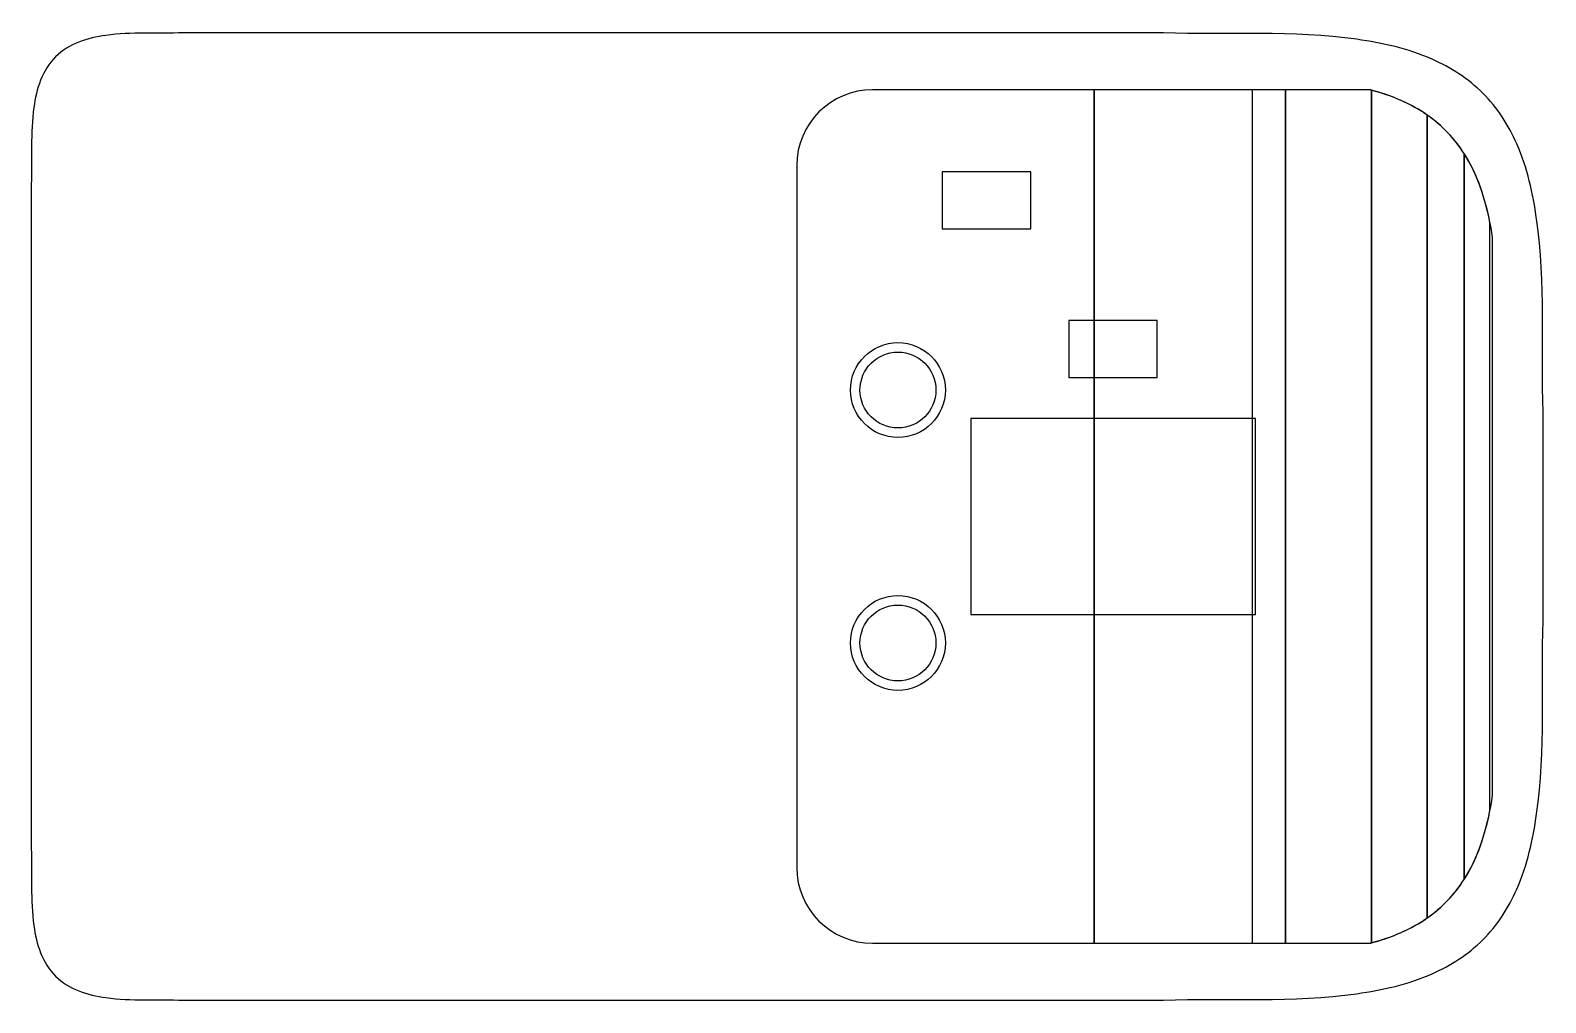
# Model space of a CAD drawing. Header units: millimetres. Extents: x -12.1 to 11.8, y -7.7 to 7.7.
import ezdxf

# ---------------------------------------------------------------- set-up
doc = ezdxf.new("R2010")
doc.units = ezdxf.units.MM
for name, color, linetype in [('BOARD_EDGE', 7, 'Continuous'), ('POD_OUTLINE', 7, 'Continuous'), ('SKIN_FIXED', 7, 'Continuous'), ('SKIN_NO_METAL', 7, 'Continuous'), ('TOP_FIXED', 7, 'Continuous'), ('TOP_HMAX_0p60', 7, 'Continuous'), ('TOP_HMAX_0p70', 7, 'Continuous'), ('TOP_HMAX_0p83', 7, 'Continuous'), ('TOP_HMAX_1p00', 7, 'Continuous'), ('TOP_HMAX_1p20', 7, 'Continuous'), ('TOP_HMAX_1p40', 7, 'Continuous')]:
    doc.layers.add(name, color=color, linetype=linetype)

msp = doc.modelspace()

# ---------------------------------------------------------------- linework, layer by layer
at = {"layer": 'BOARD_EDGE'}
for p, q in [((9.057, 6.75), (1.2, 6.75)), ((0, 5.55), (0, -5.55)), ((11, -4.408), (11, 4.408)), ((1.2, -6.75), (9.057, -6.75))]:
    msp.add_line(p, q, dxfattribs=at)
for centre, start, end in [((1.2, 5.55), 90, 180), ((1.2, -5.55), -180, -90)]:
    msp.add_arc(centre, 1.2, start, end, dxfattribs=at)
for points, knots in [([(11, 4.408), (10.928, 4.89), (10.796, 5.376), (10.521, 5.785), (10.366, 6.016), (10.166, 6.216), (9.935, 6.371), (9.669, 6.55), (9.367, 6.67), (9.057, 6.75)], [0, 0, 0, 0, 0.45045, 0.45045, 0.45045, 0.70558, 0.70558, 0.70558, 1, 1, 1, 1]), ([(9.057, -6.75), (9.367, -6.67), (9.669, -6.55), (9.935, -6.371), (10.166, -6.216), (10.366, -6.016), (10.521, -5.785), (10.796, -5.376), (10.928, -4.89), (11, -4.408)], [0, 0, 0, 0, 0.29442, 0.29442, 0.29442, 0.54955, 0.54955, 0.54955, 1, 1, 1, 1])]:
    msp.add_open_spline(points, degree=3, knots=knots, dxfattribs=at)
at = {"layer": 'POD_OUTLINE'}
for p, q in [((5.8, 7.65), (-9.7, 7.65)), ((-12.1, 5.25), (-12.1, -5.25)), ((11.8, -1.65), (11.8, 1.65)), ((-9.7, -7.65), (5.8, -7.65))]:
    msp.add_line(p, q, dxfattribs=at)
for points, knots in [([(-9.7, 7.65), (-10.103, 7.636), (-10.518, 7.666), (-10.921, 7.609), (-11.209, 7.57), (-11.508, 7.48), (-11.718, 7.268), (-11.93, 7.058), (-12.02, 6.759), (-12.059, 6.471), (-12.116, 6.068), (-12.086, 5.653), (-12.1, 5.25)], [0, 0, 0, 0, 1.222395, 1.222395, 1.222395, 2.104161, 2.104161, 2.104161, 2.985928, 2.985928, 2.985928, 4.208322, 4.208322, 4.208322, 4.208322]), ([(11.8, 1.65), (11.765, 2.657), (11.84, 3.695), (11.697, 4.702), (11.64, 5.109), (11.549, 5.515), (11.384, 5.893), (11.254, 6.189), (11.075, 6.466), (10.845, 6.695), (10.616, 6.925), (10.339, 7.104), (10.043, 7.234), (9.665, 7.399), (9.259, 7.49), (8.852, 7.547), (7.845, 7.69), (6.807, 7.615), (5.8, 7.65)], [0, 0, 0, 0, 3.055986, 3.055986, 3.055986, 4.289635, 4.289635, 4.289635, 5.260403, 5.260403, 5.260403, 6.231171, 6.231171, 6.231171, 7.464819, 7.464819, 7.464819, 10.520806, 10.520806, 10.520806, 10.520806]), ([(5.8, -7.65), (6.807, -7.615), (7.845, -7.69), (8.852, -7.547), (9.259, -7.49), (9.665, -7.399), (10.043, -7.234), (10.339, -7.104), (10.616, -6.925), (10.845, -6.695), (11.075, -6.466), (11.254, -6.189), (11.384, -5.893), (11.549, -5.515), (11.64, -5.109), (11.697, -4.702), (11.84, -3.695), (11.765, -2.657), (11.8, -1.65)], [0, 0, 0, 0, 3.055986, 3.055986, 3.055986, 4.289635, 4.289635, 4.289635, 5.260403, 5.260403, 5.260403, 6.231171, 6.231171, 6.231171, 7.464819, 7.464819, 7.464819, 10.520806, 10.520806, 10.520806, 10.520806]), ([(-12.1, -5.25), (-12.086, -5.653), (-12.116, -6.068), (-12.059, -6.471), (-12.02, -6.759), (-11.93, -7.058), (-11.718, -7.268), (-11.508, -7.48), (-11.209, -7.57), (-10.921, -7.609), (-10.518, -7.666), (-10.103, -7.636), (-9.7, -7.65)], [0, 0, 0, 0, 1.222395, 1.222395, 1.222395, 2.104161, 2.104161, 2.104161, 2.985928, 2.985928, 2.985928, 4.208322, 4.208322, 4.208322, 4.208322])]:
    msp.add_open_spline(points, degree=3, knots=knots, dxfattribs=at)
at = {"layer": 'SKIN_FIXED'}
for p, q in [((4.3, 3.1), (4.3, 2.2)), ((5.7, 3.1), (4.3, 3.1)), ((5.7, 2.2), (5.7, 3.1)), ((4.3, 2.2), (5.7, 2.2)), ((2.75, 1.55), (2.75, -1.55)), ((7.25, 1.55), (2.75, 1.55)), ((7.25, -1.55), (7.25, 1.55)), ((2.75, -1.55), (7.25, -1.55))]:
    msp.add_line(p, q, dxfattribs=at)
for centre, radius in [((1.6, 2), 0.75), ((1.6, 2), 0.6), ((1.6, -2), 0.75), ((1.6, -2), 0.6)]:
    msp.add_circle(centre, radius, dxfattribs=at)
at = {"layer": 'SKIN_NO_METAL'}
for p, q in [((7.2, 6.75), (7.2, -6.75)), ((9.057, 6.75), (7.2, 6.75)), ((11, -4.408), (11, 4.408)), ((7.2, -6.75), (9.057, -6.75))]:
    msp.add_line(p, q, dxfattribs=at)
for points, knots in [([(11, 4.408), (10.928, 4.89), (10.796, 5.376), (10.521, 5.785), (10.366, 6.016), (10.166, 6.216), (9.935, 6.371), (9.669, 6.55), (9.367, 6.67), (9.057, 6.75)], [0, 0, 0, 0, 0.45045, 0.45045, 0.45045, 0.70558, 0.70558, 0.70558, 1, 1, 1, 1]), ([(9.057, -6.75), (9.367, -6.67), (9.669, -6.55), (9.935, -6.371), (10.166, -6.216), (10.366, -6.016), (10.521, -5.785), (10.796, -5.376), (10.928, -4.89), (11, -4.408)], [0, 0, 0, 0, 0.29442, 0.29442, 0.29442, 0.54955, 0.54955, 0.54955, 1, 1, 1, 1])]:
    msp.add_open_spline(points, degree=3, knots=knots, dxfattribs=at)
at = {"layer": 'TOP_FIXED'}
for p, q in [((2.3, 5.45), (2.3, 4.55)), ((3.7, 5.45), (2.3, 5.45)), ((3.7, 4.55), (3.7, 5.45)), ((2.3, 4.55), (3.7, 4.55))]:
    msp.add_line(p, q, dxfattribs=at)
at = {"layer": 'TOP_HMAX_0p60'}
for p, q in [((10.55, 5.74), (10.55, -5.74)), ((10.959, -4.645), (10.959, 4.645))]:
    msp.add_line(p, q, dxfattribs=at)
for points in [[(10.959, 4.645), (10.884, 5.029), (10.762, 5.409), (10.55, 5.74)], [(10.55, -5.74), (10.762, -5.409), (10.884, -5.029), (10.959, -4.645)]]:
    msp.add_open_spline(points, degree=3, dxfattribs=at)
at = {"layer": 'TOP_HMAX_0p70'}
for p, q in [((9.968, 6.348), (9.968, -6.348)), ((10.55, -5.74), (10.55, 5.74))]:
    msp.add_line(p, q, dxfattribs=at)
for points in [[(10.55, 5.74), (10.399, 5.979), (10.2, 6.187), (9.968, 6.348)], [(9.968, -6.348), (10.2, -6.187), (10.399, -5.979), (10.55, -5.74)]]:
    msp.add_open_spline(points, degree=3, dxfattribs=at)
at = {"layer": 'TOP_HMAX_0p83'}
for p, q in [((9.086, 6.742), (9.086, -6.742)), ((9.968, -6.348), (9.968, 6.348))]:
    msp.add_line(p, q, dxfattribs=at)
for points in [[(9.968, 6.348), (9.702, 6.534), (9.398, 6.659), (9.086, 6.742)], [(9.086, -6.742), (9.398, -6.659), (9.702, -6.534), (9.968, -6.348)]]:
    msp.add_open_spline(points, degree=3, dxfattribs=at)
at = {"layer": 'TOP_HMAX_1p00'}
for p, q in [((7.725, 6.75), (7.725, -6.75)), ((9.057, 6.75), (7.725, 6.75)), ((9.086, -6.742), (9.086, 6.742)), ((7.725, -6.75), (9.057, -6.75))]:
    msp.add_line(p, q, dxfattribs=at)
for points in [[(9.086, 6.742), (9.057, 6.75)], [(9.057, -6.75), (9.086, -6.742)]]:
    msp.add_open_spline(points, degree=1, dxfattribs=at)
at = {"layer": 'TOP_HMAX_1p20'}
for p, q in [((4.7, 6.75), (4.7, -6.75)), ((7.725, 6.75), (4.7, 6.75)), ((7.725, -6.75), (7.725, 6.75)), ((4.7, -6.75), (7.725, -6.75))]:
    msp.add_line(p, q, dxfattribs=at)
at = {"layer": 'TOP_HMAX_1p40'}
for p, q in [((4.7, 6.75), (1.2, 6.75)), ((4.7, -6.75), (4.7, 6.75)), ((0, 5.55), (0, -5.55)), ((1.2, -6.75), (4.7, -6.75))]:
    msp.add_line(p, q, dxfattribs=at)
for centre, start, end in [((1.2, 5.55), 90, 180), ((1.2, -5.55), -180, -90)]:
    msp.add_arc(centre, 1.2, start, end, dxfattribs=at)

doc.saveas('drawing.dxf')
